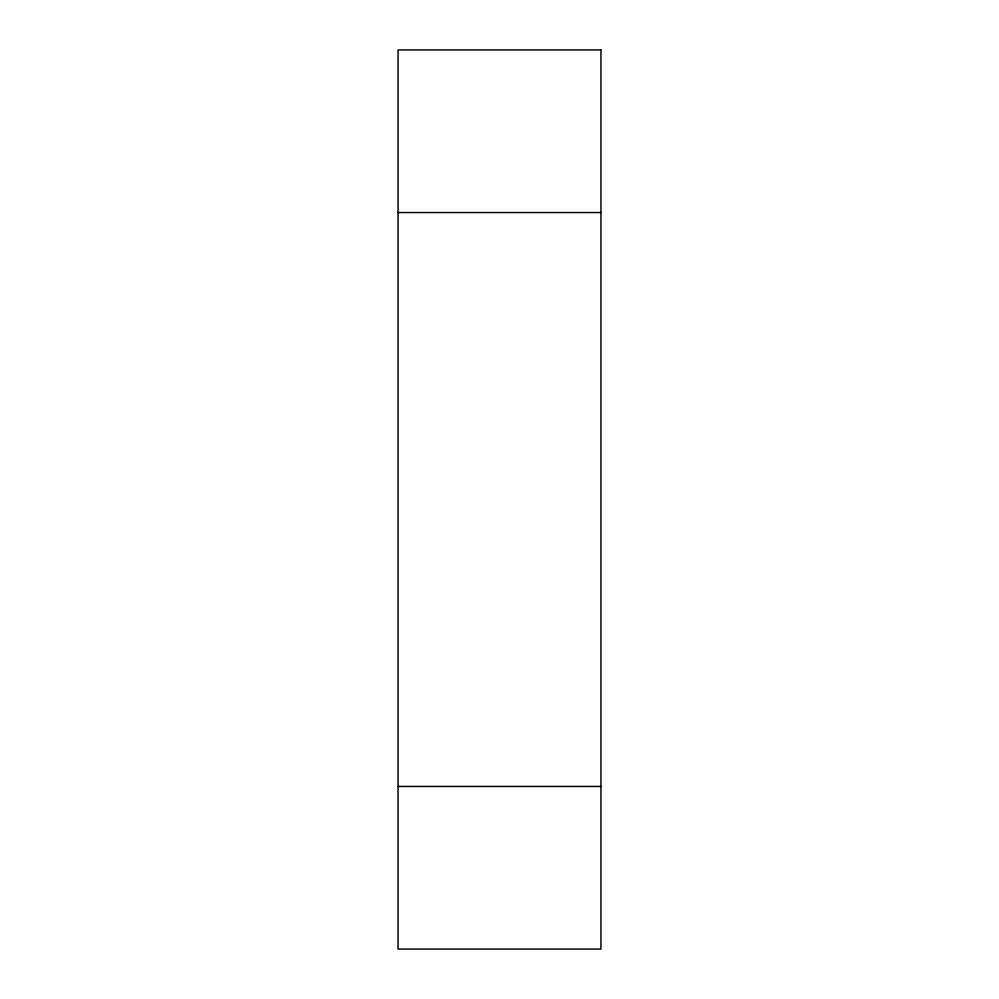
<?xml version="1.0" encoding="UTF-8"?>
<svg xmlns="http://www.w3.org/2000/svg" width="999" height="999" viewBox="0 0 999 999"><rect width="100%" height="100%" fill="white"/><g stroke="black" fill="none" stroke-linecap="round" stroke-linejoin="round"><path stroke-width="1.5" d="M398.052 212.55L600.948 212.55M398.052 786.45L600.948 786.45M600.948 49.95L398.052 49.95L398.052 949.05L600.948 949.05L600.948 49.95"/></g></svg>
